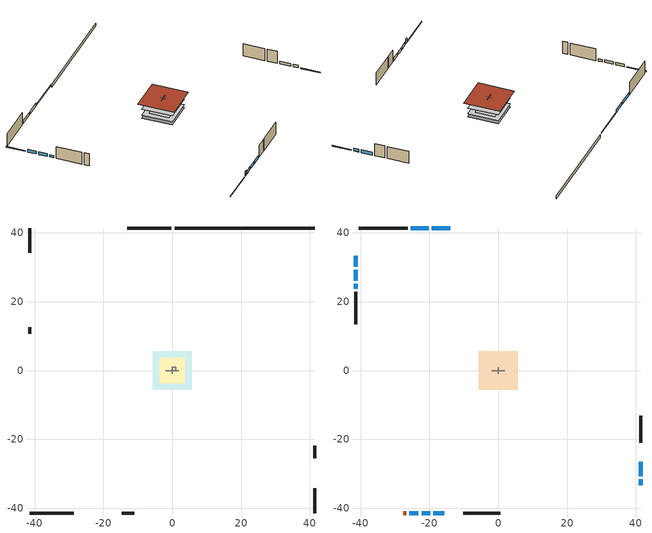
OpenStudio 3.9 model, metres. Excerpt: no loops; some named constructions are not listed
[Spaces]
garage 1
 floor foundation (Slab1 construction): -3.66,-3.66 -3.66,3.66 3.66,3.66 3.66,-3.66 z0
 wall outside (Wall1 construction): 41.45,-25.59 41.45,-21.93 z0.3:5.18
 wall outside (Wall2 construction): -14.71,-41.45 -11.05,-41.45 z0.3:5.18
 wall outside (Wall9 construction): -41.45,12.51 -41.45,10.68 z0.3:5.18
 wall to conditioned space 1 (Wall5 construction Reversed): 1.83,0 -1.83,0 z0.3:5.18
 wall to conditioned space 1 (Wall6 construction Reversed): 0,0.91 0,-0.91 z0.3:5.18
crawlspace - vented 1
 floor foundation (Slab2 construction): -5.63,-5.63 -5.63,5.63 5.63,5.63 5.63,-5.63 z-0.91
 wall outside (RimJoist1 construction): -0.26,41.45 -13.09,41.45 z0.3:0.61
 wall outside (RimJoist2 construction): 41.45,-41.45 41.45,-34.32 z0.3:0.61
 wall outside (RimJoist3 construction): -41.45,-41.45 -28.62,-41.45 z0.3:0.61
 wall outside (RimJoist4 construction): -41.45,41.45 -41.45,34.32 z0.3:0.61
 wall foundation (FoundationWall1 construction): 41.45,41.45 0.67,41.45 z-0.91:0.3
furnace airloop ret air space
 floor adiabatic (AdiabaticConst): 0,0 0,1 1,1 1,0 z0
 wall adiabatic (AdiabaticConst): 0,1 0,0 1,0 1,1 0,1 z0:1
 ceiling adiabatic (AdiabaticConst): 1,0 1,1 0,1 0,0 z1
conditioned space 1
 floor to crawlspace - vented 1 (Floor1 construction): -5.63,-5.63 -5.63,5.63 5.63,5.63 5.63,-5.63 z0.3
 floor to garage 1 (Floor2 construction): -3.66,-3.66 -3.66,3.66 3.66,3.66 3.66,-3.66 z0.3
 floor adiabatic (AdiabaticFloorConstruction): -5.63,-5.63 -5.63,5.63 5.63,5.63 5.63,-5.63 z2.74
 wall outside (Wall3 construction): -26.38,41.45 -40.52,41.45 z0.3:5.18
 wall outside (Wall4 construction): 41.45,-21 41.45,-13.14 z0.3:5.18
 wall outside (Wall7 construction): -10.12,-41.45 0.53,-41.45 z0.3:5.18
 wall outside (Wall8 construction): -41.45,22.85 -41.45,13.44 z0.3:5.18
 wall outside (AdiabaticWallConstruction): -14.02,41.45 -19.27,41.45 / -20.2,41.45 -25.46,41.45 / 41.45,-33.39 41.45,-31.63 z0.3:1.46; 41.45,-30.7 41.45,-26.51 / -22.27,-41.45 -19.8,-41.45 z0.3:1.43; -25.85,-41.45 -23.2,-41.45 z0.3:1.49; -18.87,-41.45 -15.64,-41.45 z0.3:1.4; -41.45,29.29 -41.45,26.12 / -41.45,33.39 -41.45,30.22 z0.3:1.37; -41.45,25.2 -41.45,23.78 z0.3:1.25
 wall outside (AdiabaticWallConstruction 1): -27.69,-41.45 -26.78,-41.45 z0.3:2.34
 window (WindowConstruction): -14.02,41.45 -19.27,41.45 z0.3:1.46
 window (WindowConstruction 1): -20.2,41.45 -25.46,41.45 z0.3:1.46
 window (WindowConstruction 2): 41.45,-33.39 41.45,-31.63 z0.3:1.46
 window (WindowConstruction 3): 41.45,-30.7 41.45,-26.51 z0.3:1.43
 window (WindowConstruction 4): -25.85,-41.45 -23.2,-41.45 z0.3:1.49
 window (WindowConstruction 5): -22.27,-41.45 -19.8,-41.45 z0.3:1.43
 window (WindowConstruction 6): -18.87,-41.45 -15.64,-41.45 z0.3:1.4
 window (WindowConstruction 7): -41.45,29.29 -41.45,26.12 z0.3:1.37
 window (WindowConstruction 8): -41.45,25.19 -41.45,23.78 z0.3:1.25
 window (WindowConstruction 9): -41.45,33.39 -41.45,30.22 z0.3:1.37
 door (Door): -27.69,-41.45 -26.78,-41.45 z0.3:2.34
 ceiling adiabatic (AdiabaticFloorConstruction): 5.63,-5.63 5.63,5.63 -5.63,5.63 -5.63,-5.63 z2.74
 roof outside (Roof1 construction): -6.72,6.72 -6.72,-6.72 6.72,-6.72 6.72,6.72 z5.18
[Material] Roughness=Rough
Name | Thickness {m} | Conductivity {W/m-K} | Density {kg/m3} | Specific Heat {J/kg-K} | Thermal Absorptance | Solar Absorptance | Visible Absorptance
osb sheathing 0.75 in. | 0.01905 | 0.115458 | 512.64 | 1214.23 | 0.9 | 0.7 | 0.7
gypsum board | 0.0127 | 0.160291 | 801 | 837.4 | 0.9 | 0.6 | 0.6
osb sheathing 0.5 in. | 0.0127 | 0.115458 | 512.64 | 1214.23 | 0.9 | 0.7 | 0.7
wall rigid ins 1; wall rigid ins 2 | 0.051816 | 0.029427 | 32.04 | 1214.23
wall stud and cavity 2 | 0.1397 | 0.216453 | 139.0536 | 1170.24 | 0.9 | 0.7 | 0.7
floor stud and cavity | 0.1397 | 0.0972396 | 92.3553 | 1139.71 | 0.9 | 0.7 | 0.7
floor rigid ins | 0.051816 | 0.029427 | 32.04 | 1214.23 | 0.9 | 0.7 | 0.7
floor covering | 0.0127 | 0.0433444 | 54.468 | 1339.84 | 0.9 | 0.6 | 0.6
[Construction]
Wall5 construction: wall rigid ins 1, osb sheathing 0.5 in., wall stud and cavity 2, gypsum board
Wall6 construction: wall rigid ins 2, osb sheathing 0.5 in., wall stud and cavity 2, gypsum board
Floor1 construction Reversed: floor covering, osb sheathing 0.75 in., floor rigid ins, floor stud and cavity
[Schedule:Ruleset]
Name | Default Day Schedule
cooling season schedule | cooling season schedule default day
natural vent schedule | natural vent schedule default day
[Schedule:Day]
dhw fixtures schedule day: 1, 0, 0.139535, 2, 0, 0.0697674, 3, 0, 0.0465116, 4, 0, 0.0581395, 5, 0, 0.116279, 6, 0, 0.395349, 7, 0, 0.906977, 8, 0, 1, 9, 0, 0.930233, 10, 0, 0.77907, 11, 0, 0.651163, 12, 0, 0.546512, 13, 0, 0.465116, 14, 0, 0.406977, 15, 0, 0.383721, 16, 0, 0.360465, 17, 0, 0.44186, 18, 0, 0.593023, 20, 0, 0.697674, 21, 0, 0.639535, 22, 0, 0.55814, 23, 0, 0.44186, 24, 0, 0.302326
dhw fixtures schedule day 1; cooling season schedule default day; cooling season schedule day; cooling season schedule day 2; natural vent schedule default day: 24, 0, 0
cooling season schedule day 1; natural vent schedule day: 24, 0, 1
[Schedule:Rule] Apply Monday=Yes; Apply Wednesday=Yes; Apply Friday=Yes; Date Specification Type=DateRange; Start Day=1
Name | Schedule Ruleset | Rule Order | Day Schedule | Apply Sunday | Apply Tuesday | Apply Thursday | Apply Saturday | Start Month | End Month | End Day
cooling season schedule allday rule | cooling season schedule | 2 | cooling season schedule day | Yes | Yes | Yes | Yes | 1 | 5 | 31
cooling season schedule allday rule 1 | cooling season schedule | 1 | cooling season schedule day 1 | Yes | Yes | Yes | Yes | 6 | 9 | 30
cooling season schedule allday rule 2 | cooling season schedule | 0 | cooling season schedule day 2 | Yes | Yes | Yes | Yes | 10 | 12 | 31
natural vent schedule rule | natural vent schedule | 0 | natural vent schedule day | No | No | No | No | 1 | 12 | 31
